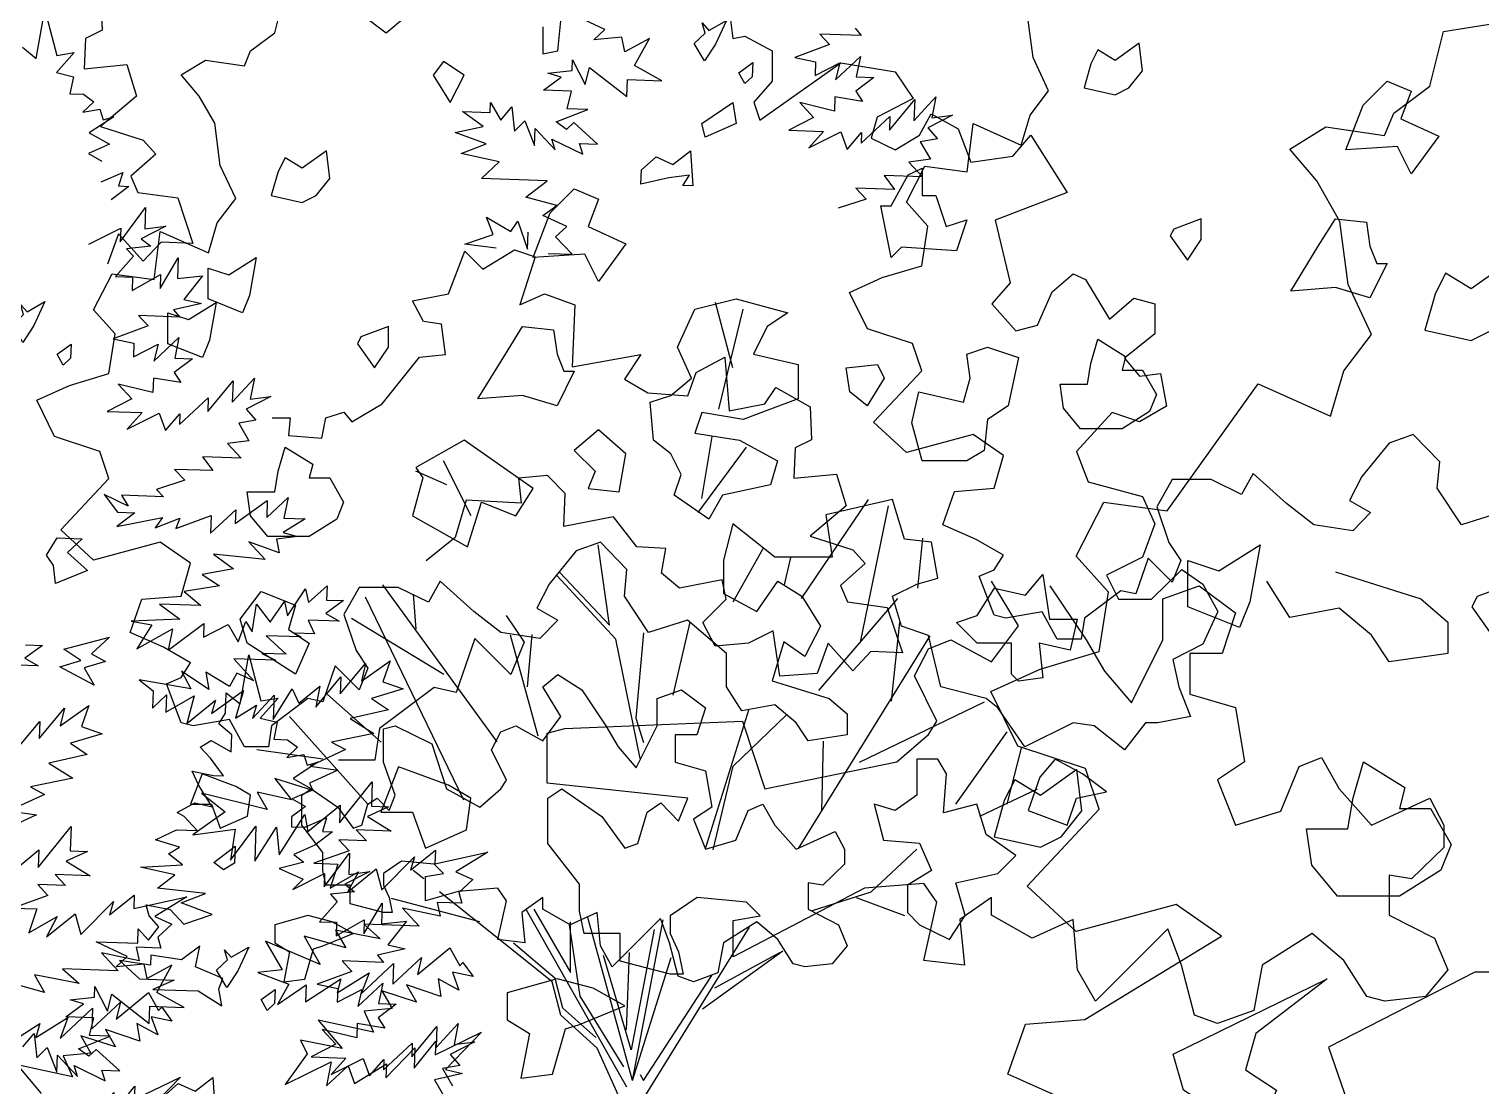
# Model space of a CAD drawing. Header units: inches. Extents: x -11 to 128, y 7 to 56.
# Drawn here: x 26.5165 to 27.0161, y 22.8423 to 23.2061 of the extents above; entities that cross this region are included whole.
import ezdxf

# ---------------------------------------------------------------- set-up
doc = ezdxf.new("R2010")
doc.units = ezdxf.units.IN
doc.header["$MEASUREMENT"] = 0
doc.layers.add('CAY', color=94, linetype='Continuous')
doc.layers.add('CAY-3', color=61, linetype='Continuous')
picture_1 = doc.add_image_def('image1.jpg', size_in_pixel=(1680, 1093))

# ---------------------------------------------------------------- blocks, each defined once
blk = doc.blocks.new('A$C76451831')
at = {"layer": 'CAY'}
for p, q in [((2471.8, 2031.9), (2478.5, 2069.3)), ((2478.5, 2069.3), (2487.7, 2034.1)), ((2460.6, 2024.6), (2461.2, 2040.4)), ((2461.2, 2040.4), (2471.8, 2031.9)), ((2500.9, 2036.3), (2487.3, 2020.9)), ((2487.7, 2034.1), (2500.9, 2036.3)), ((2455.4, 2016.6), (2460.6, 2024.6)), ((2465.5, 2008.1), (2455.4, 2016.6)), ((2487.3, 2020.9), (2500.3, 2017.8)), ((2500.3, 2017.8), (2497.6, 2004.7)), ((2441.2, 1998.5), (2449.5, 2003.7)), ((2449.5, 2003.7), (2465, 1995)), ((2465, 1995), (2465.5, 2008.1)), ((2497.6, 2004.7), (2508, 2004.3)), ((2508, 2004.3), (2515.9, 1998.6)), ((2449, 1990.1), (2441.2, 1998.5)), ((2515.9, 1998.6), (2507.5, 1990.8)), ((2507.5, 1990.8), (2520.7, 1993)), ((2520.7, 1993), (2523.1, 1984.8)), ((2459, 1976.6), (2449, 1990.1)), ((2531.4, 1987.2), (2512.4, 1974.7)), ((2523.1, 1984.8), (2531.4, 1987.2)), ((2435.1, 1980.1), (2451.3, 1976.8)), ((2440.1, 1969.1), (2435.1, 1980.1)), ((2451.3, 1976.8), (2459, 1976.6)), ((2512.4, 1974.7), (2527.9, 1966)), ((2450.4, 1952.9), (2440.1, 1969.1)), ((2527.9, 1966), (2511.8, 1958.9)), ((2511.8, 1958.9), (2522, 1953.1)), ((2423.5, 1948.4), (2437, 1956)), ((2428.9, 1945.4), (2423.5, 1948.4)), ((2437, 1956), (2450.4, 1952.9)), ((2522, 1953.1), (2511.3, 1945.3)), ((2438.9, 1934.7), (2428.9, 1945.4)), ((2511.3, 1945.3), (2511.1, 1937.6)), ((2511.1, 1937.6), (2521.5, 1937.2)), ((2521.5, 1937.2), (2538.1, 1944.4)), ((2538.1, 1944.4), (2535, 1934)), ((2407, 1927.6), (2423.1, 1935.2)), ((2425.3, 1922), (2407, 1927.6)), ((2423.1, 1935.2), (2438.9, 1934.7)), ((2542.7, 1933.8), (2529.2, 1923.4)), ((2535, 1934), (2542.7, 1933.8)), ((2417, 1916.8), (2425.3, 1922)), ((2427.6, 1908.3), (2417, 1916.8)), ((2529.2, 1923.4), (2513.1, 1916.2)), ((2513.1, 1916.2), (2520.6, 1910.5)), ((2536.2, 1891.4), (2555.7, 1917.4)), ((2555.7, 1917.4), (2555.1, 1901.1)), ((2395.4, 1906.7), (2427.6, 1908.3)), ((2421.9, 1900.8), (2395.4, 1906.7)), ((2520.6, 1910.5), (2501.8, 1905.7)), ((2501.8, 1905.7), (2520.1, 1897.4)), ((2571.1, 1903.3), (2552.1, 1893.5)), ((2555.1, 1901.1), (2571.1, 1903.3)), ((2408.4, 1890.4), (2421.9, 1900.8)), ((2512.1, 1889.5), (2536.6, 1901.8)), ((2520.1, 1897.4), (2512.1, 1889.5)), ((2536.6, 1901.8), (2536.2, 1891.4)), ((2552.1, 1893.5), (2559.6, 1887.8)), ((2445.4, 1886.4), (2408.4, 1890.4)), ((2426.6, 1879.3), (2445.4, 1886.4)), ((2559.6, 1887.8), (2541, 1885.8)), ((2541, 1885.8), (2546.2, 1880.1)), ((2402.2, 1869.3), (2399.8, 1877.6)), ((2399.8, 1877.6), (2418.2, 1874.2)), ((2418.2, 1874.2), (2428.7, 1862.9)), ((2450.3, 1870.4), (2426.6, 1879.3)), ((2428.7, 1862.9), (2450.3, 1870.4)), ((2546.2, 1880.1), (2532.6, 1864.8)), ((2566.7, 1855.4), (2580.6, 1878.9)), ((2580.6, 1878.9), (2580.1, 1863.1)), ((2393.3, 1848.3), (2393.7, 1859.2)), ((2393.7, 1859.2), (2401.6, 1850.7)), ((2401.6, 1850.7), (2409.6, 1860.9)), ((2409.6, 1860.9), (2402.2, 1869.3)), ((2532.6, 1864.8), (2545.7, 1864.3)), ((2545.3, 1853.9), (2567, 1866.3)), ((2545.7, 1864.3), (2545.3, 1853.9)), ((2567, 1866.3), (2566.7, 1855.4)), ((2580.1, 1863.1), (2599.2, 1865.2)), ((2599.2, 1865.2), (2585, 1847.1)), ((2361.6, 1849.4), (2393.3, 1848.3)), ((2385.3, 1838.2), (2361.6, 1849.4)), ((2376.8, 1830.3), (2385.3, 1838.2)), ((2598.4, 1843.9), (2577, 1839.2)), ((2577, 1839.2), (2581.8, 1833.6)), ((2585, 1847.1), (2598.4, 1843.9)), ((2398.2, 1832.3), (2376.8, 1830.3)), ((2400.5, 1821.3), (2398.2, 1832.3)), ((2419.5, 1831.5), (2400.5, 1821.3)), ((2407.9, 1810.6), (2419.5, 1831.5)), ((2557.5, 1826.7), (2530.9, 1816.8)), ((2581.8, 1833.6), (2550.1, 1834.7)), ((2550.1, 1834.7), (2557.5, 1826.7)), ((2360.1, 1806.9), (2360.4, 1815)), ((2360.4, 1815), (2370.2, 1796.1)), ((2530.9, 1816.8), (2546.6, 1813.5)), ((2562, 1799.8), (2581.2, 1817.7)), ((2581.2, 1817.7), (2577.9, 1802)), ((2341.5, 1804.8), (2360.1, 1806.9)), ((2351.8, 1801.7), (2341.5, 1804.8)), ((2370.2, 1796.1), (2373.4, 1809.1)), ((2373.4, 1809.1), (2402, 1786.8)), ((2428.8, 1799), (2407.9, 1810.6)), ((2546.6, 1813.5), (2546.3, 1803.1)), ((2546.3, 1803.1), (2565.2, 1812.8)), ((2565.2, 1812.8), (2562, 1799.8)), ((2338.3, 1791.8), (2351.8, 1801.7)), ((2359.6, 1791), (2338.3, 1791.8)), ((2402, 1786.8), (2402.5, 1799.9)), ((2402.5, 1799.9), (2428.8, 1799)), ((2591.5, 1801.5), (2577.6, 1791.1)), ((2577.9, 1802), (2591.5, 1801.5)), ((2356.4, 1777.5), (2359.6, 1791)), ((2561.2, 1775.8), (2534.7, 1782.2)), ((2534.7, 1782.2), (2545.1, 1770.9)), ((2561.5, 1786.7), (2561.2, 1775.8)), ((2582.7, 1783.2), (2561.5, 1786.7)), ((2577.6, 1791.1), (2582.7, 1783.2)), ((2603.3, 1761.2), (2622.6, 1784.5)), ((2622.1, 1768.2), (2639, 1786.7)), ((2622.6, 1784.5), (2622.1, 1768.2)), ((2639, 1786.7), (2635.8, 1770.5)), ((2305.3, 1768.9), (2313.9, 1779)), ((2313.9, 1779), (2315.9, 1760.3)), ((2347.9, 1767.4), (2372.2, 1777)), ((2372.2, 1777), (2356.4, 1777.5)), ((2545.1, 1770.9), (2526.2, 1761.2)), ((2581.6, 1751.1), (2603.6, 1771.6)), ((2603.6, 1771.6), (2603.3, 1761.2)), ((2651.7, 1772.6), (2632.8, 1762.9)), ((2635.8, 1770.5), (2651.7, 1772.6)), ((2315.9, 1760.3), (2323.9, 1768.2)), ((2323.9, 1768.2), (2331.4, 1749.4)), ((2331.4, 1749.4), (2331.9, 1762.5)), ((2331.9, 1762.5), (2347.1, 1746.1)), ((2355.9, 1761.7), (2347.9, 1767.4)), ((2361.5, 1766.9), (2355.9, 1761.7)), ((2379.5, 1750.4), (2361.5, 1766.9)), ((2526.2, 1761.2), (2552.9, 1760.2)), ((2552.9, 1760.2), (2541.6, 1747.5)), ((2541.6, 1747.5), (2566, 1759.8)), ((2566, 1759.8), (2571, 1746.5)), ((2571, 1746.5), (2581.9, 1759.2)), ((2581.9, 1759.2), (2581.6, 1751.1)), ((2632.8, 1762.9), (2640.2, 1754.5)), ((2347.1, 1746.1), (2344.7, 1754.4)), ((2344.7, 1754.4), (2368.3, 1742.7)), ((2365.9, 1750.9), (2379.5, 1750.4)), ((2368.3, 1742.7), (2365.9, 1750.9)), ((2640.2, 1754.5), (2627, 1752.2)), ((2627, 1752.2), (2634.6, 1738.8)), ((5420.6, 1053.6), (5427.3, 1091)), ((5427.3, 1091), (5436.5, 1055.8)), ((5470, 1100.6), (5471.1, 1075.2)), ((5856.5, 1075.7), (5832.8, 1086.9)), ((5458.4, 1068.9), (5457.3, 1045.7)), ((5471.1, 1075.2), (5458.4, 1068.9)), ((5848, 1067.8), (5856.5, 1075.7)), ((5869.4, 1069.8), (5848, 1067.8)), ((5871.7, 1058.8), (5869.4, 1069.8)), ((5890.7, 1069), (5871.7, 1058.8)), ((5879.1, 1048.1), (5890.7, 1069)), ((6053, 1071.1), (6021.3, 1072.2)), ((6021.3, 1072.2), (6028.7, 1064.2)), ((6048.2, 1076.7), (6053, 1071.1)), ((5410, 1062.2), (5420.6, 1053.6)), ((5449.8, 1058.1), (5436.1, 1042.7)), ((5436.5, 1055.8), (5449.8, 1058.1)), ((6028.7, 1064.2), (6002.1, 1054.3)), ((5457.3, 1045.7), (5490, 1048.9)), ((5490, 1048.9), (5497.4, 1024.6)), ((5831.4, 1044.3), (5831.6, 1052.5)), ((5831.6, 1052.5), (5841.4, 1033.6)), ((5841.4, 1033.6), (5844.6, 1046.6)), ((5844.6, 1046.6), (5873.3, 1024.3)), ((5900, 1036.5), (5879.1, 1048.1)), ((6002.1, 1054.3), (6017.8, 1051)), ((6017.8, 1051), (6017.5, 1040.6)), ((6017.5, 1040.6), (6036.4, 1050.3)), ((6033.2, 1037.3), (6052.4, 1055.2)), ((6036.4, 1050.3), (6033.2, 1037.3)), ((6052.4, 1055.2), (6049.1, 1039.5)), ((5436.1, 1042.7), (5449.1, 1039.5)), ((5449.1, 1039.5), (5446.4, 1026.4)), ((5809.5, 1029.2), (5823, 1039.2)), ((5812.7, 1042.3), (5831.4, 1044.3)), ((5823, 1039.2), (5812.7, 1042.3)), ((5873.3, 1024.3), (5873.7, 1037.4)), ((5873.7, 1037.4), (5900, 1036.5)), ((6062.7, 1039), (6048.8, 1028.6)), ((6049.1, 1039.5), (6062.7, 1039)), ((5446.4, 1026.4), (5456.8, 1026.1)), ((5456.8, 1026.1), (5464.8, 1020.4)), ((5497.4, 1024.6), (5470, 1001.4)), ((5830.8, 1028.5), (5809.5, 1029.2)), ((5827.6, 1015), (5830.8, 1028.5)), ((6032.8, 1024.2), (6032.4, 1013.3)), ((6053.9, 1020.7), (6032.8, 1024.2)), ((6048.8, 1028.6), (6053.9, 1020.7)), ((6093.3, 1005.7), (6110.2, 1024.2)), ((6110.2, 1024.2), (6107, 1008)), ((2228.3, 971.5), (2215.1, 1021.6)), ((2217.8, 939.8), (2236.3, 1016.3)), ((5464.8, 1020.4), (5456.3, 1012.5)), ((5456.3, 1012.5), (5469.5, 1014.7)), ((5469.5, 1014.7), (5472, 1006.5)), ((5747.3, 1012.8), (5768.6, 1012.1)), ((5763.2, 1001.4), (5747.3, 1012.8)), ((5768.6, 1012.1), (5768.9, 1019.8)), ((5768.9, 1019.8), (5776.6, 1006.4)), ((5776.6, 1006.4), (5785.1, 1016.5)), ((5785.1, 1016.5), (5787.1, 997.8)), ((5819.1, 1004.9), (5843.5, 1014.5)), ((5843.5, 1014.5), (5827.6, 1015)), ((6005.9, 1019.7), (6016.3, 1008.4)), ((6032.4, 1013.3), (6005.9, 1019.7)), ((6074.5, 998.7), (6093.9, 1022)), ((6093.9, 1022), (6093.3, 1005.7)), ((5480.2, 1008.9), (5461.2, 996.5)), ((5472, 1006.5), (5480.2, 1008.9)), ((5787.1, 997.8), (5795.1, 1005.7)), ((5795.1, 1005.7), (5802.6, 986.9)), ((5827.1, 999.2), (5819.1, 1004.9)), ((5832.7, 1004.4), (5827.1, 999.2)), ((5850.7, 987.9), (5832.7, 1004.4)), ((6016.3, 1008.4), (5997.4, 998.7)), ((6052.8, 988.6), (6074.8, 1009.1)), ((6074.8, 1009.1), (6074.5, 998.7)), ((6122.9, 1010.1), (6104, 1000.4)), ((6107, 1008), (6122.9, 1010.1)), ((5461.2, 996.5), (5476.8, 987.8)), ((5470, 1001.4), (5502.7, 990.9)), ((5502.7, 990.9), (5512.2, 980.3)), ((5741.8, 996.7), (5763.2, 1001.4)), ((5765.5, 988.2), (5741.8, 996.7)), ((5802.6, 986.9), (5803.1, 1000)), ((5803.1, 1000), (5818.4, 983.6)), ((5818.4, 983.6), (5815.9, 991.8)), ((5815.9, 991.8), (5839.5, 980.1)), ((5997.4, 998.7), (6024.1, 997.7)), ((6024.1, 997.7), (6012.8, 985)), ((6012.8, 985), (6037.3, 997.3)), ((6037.3, 997.3), (6042.2, 983.9)), ((6042.2, 983.9), (6053.1, 996.7)), ((6053.1, 996.7), (6052.8, 988.6)), ((6111.4, 992), (6098.2, 989.7)), ((6104, 1000.4), (6111.4, 992)), ((5476.8, 987.8), (5460.6, 980.6)), ((5460.6, 980.6), (5470.9, 974.8)), ((5512.2, 980.3), (5493.2, 963.4)), ((5746.2, 980.7), (5765.5, 988.2)), ((5775.4, 974.2), (5746.2, 980.7)), ((5839.5, 980.1), (5837.1, 988.4)), ((5837.1, 988.4), (5850.7, 987.9)), ((6098.2, 989.7), (6105.9, 976.3)), ((5761.9, 961.5), (5775.4, 974.2)), ((6105.9, 976.3), (6089.5, 974.1)), ((6089.5, 974.1), (6099.9, 962.9)), ((5470.3, 959), (5486.9, 966.1)), ((5486.9, 966.1), (5483.8, 955.8)), ((5493.2, 963.4), (5498.5, 950.8)), ((5812.1, 959.8), (5761.9, 961.5)), ((5795.8, 947.2), (5812.1, 959.8)), ((6070.5, 963.9), (6078.3, 953.2)), ((6099.9, 962.9), (6070.5, 963.9)), ((5491.5, 955.5), (5478, 945.1)), ((5483.8, 955.8), (5491.5, 955.5)), ((5498.5, 950.8), (5529.1, 946.6)), ((5529.1, 946.6), (5540.7, 911.8)), ((5819.6, 940.9), (5795.8, 947.2)), ((6078.3, 953.2), (6048.9, 954.2)), ((6048.9, 954.2), (6056.8, 945.8)), ((5485, 913.1), (5504.5, 939.2)), ((5504.5, 939.2), (5503.9, 922.9)), ((5808.9, 933.2), (5819.6, 940.9)), ((6056.8, 945.8), (6035.2, 938.9)), ((5519.9, 925), (5501, 915.3)), ((5503.9, 922.9), (5519.9, 925)), ((5770.8, 918.6), (5765.8, 931.9)), ((5765.8, 931.9), (5784.4, 920.9)), ((5784.4, 920.9), (5789.7, 928.8)), ((5789.7, 928.8), (5797.1, 907.3)), ((5827.2, 924.8), (5808.9, 933.2)), ((5818.7, 916.9), (5827.2, 924.8)), ((2204.6, 871.1), (2212.5, 918.7)), ((5460.9, 911.2), (5485.4, 923.5)), ((5483.7, 919.1), (5475.3, 895.9)), ((5502.7, 898.1), (5483.7, 919.1)), ((5485.4, 923.5), (5485, 913.1)), ((5501, 915.3), (5508.5, 909.6)), ((5516.4, 912.8), (5502.7, 898.1)), ((5540.7, 911.8), (5516.4, 912.8)), ((5749.2, 911.2), (5770.8, 918.6)), ((5797.1, 907.3), (5797.6, 920.4)), ((5831.4, 903.4), (5818.7, 916.9)), ((2201.9, 860.6), (2238.9, 910.7)), ((5495.1, 901.9), (5481.4, 886.5)), ((5508.5, 909.6), (5489.8, 907.5)), ((5489.8, 907.5), (5495.1, 901.9)), ((5773.1, 908.1), (5749.2, 911.2)), ((5812.9, 904), (5831.4, 903.4)), ((2009.3, 881.7), (1985.5, 892.2)), ((2027.8, 857.9), (2006.6, 900.2)), ((5515.5, 877.1), (5529.5, 900.7)), ((5529.5, 900.7), (5528.9, 884.8)), ((5481.4, 886.5), (5494.5, 886)), ((5494.1, 875.6), (5515.9, 888)), ((5494.5, 886), (5494.1, 875.6)), ((5515.9, 888), (5515.5, 877.1)), ((5528.9, 884.8), (5548, 886.9)), ((5548, 886.9), (5533.8, 868.8)), ((2281, 794.5), (2332.5, 870.4)), ((2491.6, 827), (2512.8, 868.3)), ((2512.8, 868.3), (2561.2, 861.8)), ((5533.8, 868.8), (5547.3, 865.6)), ((2326.2, 761), (2347.8, 865.6)), ((5547.3, 865.6), (5525.8, 860.9)), ((5525.8, 860.9), (5530.6, 855.3)), ((5506.3, 848.5), (5479.7, 838.5)), ((5498.9, 856.4), (5506.3, 848.5)), ((5530.6, 855.3), (5498.9, 856.4)), ((2134, 774), (2125.3, 835.7)), ((2370.1, 802.5), (2374.1, 840.9)), ((5479.7, 838.5), (5495.4, 835.2)), ((5495.4, 835.2), (5495.1, 824.8)), ((5510.8, 821.5), (5530, 839.5)), ((5530, 839.5), (5526.8, 823.7)), ((2228.6, 791.9), (2251.7, 832.8)), ((2268, 805.1), (2272.9, 825.9)), ((2516.4, 799.3), (2491.6, 827)), ((5495.1, 824.8), (5514, 834.6)), ((5514, 834.6), (5510.8, 821.5)), ((5526.8, 823.7), (5540.3, 823.2)), ((2095.8, 814.5), (2134, 774)), ((5540.3, 823.2), (5526.4, 812.8)), ((5526.4, 812.8), (5531.5, 805)), ((2047.7, 684.5), (1960.2, 805.1)), ((2138.7, 763.4), (2093.5, 812.2)), ((5510, 797.5), (5483.5, 803.9)), ((5483.5, 803.9), (5494, 792.7)), ((5510.4, 808.4), (5510, 797.5)), ((5531.5, 805), (5510.4, 808.4)), ((5552.1, 782.9), (5571.5, 806.3)), ((5570.9, 790), (5587.9, 808.4)), ((5571.5, 806.3), (5570.9, 790)), ((5587.9, 808.4), (5584.6, 792.2)), ((2022.3, 639.8), (1946.8, 795.6)), ((1985.8, 770.9), (1983.8, 797.9)), ((2294.3, 724.1), (2354.9, 794.5)), ((2509.3, 753.8), (2516.4, 799.3)), ((5494, 792.7), (5475, 782.9)), ((5530.4, 772.8), (5552.4, 793.3)), ((5552.4, 793.3), (5552.1, 782.9)), ((5600.5, 794.4), (5581.6, 784.6)), ((5584.6, 792.2), (5600.5, 794.4)), ((2007, 736.3), (1936.2, 779.1)), ((5475, 782.9), (5501.7, 782)), ((5501.7, 782), (5490.4, 769.2)), ((5490.4, 769.2), (5514.9, 781.5)), ((5514.9, 781.5), (5519.8, 768.2)), ((5519.8, 768.2), (5530.7, 781)), ((5530.7, 781), (5530.4, 772.8)), ((5581.6, 784.6), (5589, 776.2)), ((2159.9, 768.1), (2154, 702.8)), ((2182.7, 720.5), (2195.7, 776.4)), ((2350.1, 715.8), (2356.4, 776.4)), ((5589, 776.2), (5575.8, 773.9)), ((5575.8, 773.9), (5583.5, 760.5)), ((2079.1, 689), (2057.9, 766.3)), ((2071.1, 726.8), (2074.5, 766.9)), ((2157.5, 671.8), (2138.7, 763.4)), ((2278.7, 602.9), (2379.6, 765.8)), ((5583.5, 760.5), (5567.1, 758.4)), ((5567.1, 758.4), (5577.6, 747.1)), ((2463.9, 740.3), (2509.3, 753.8)), ((5577.6, 747.1), (5548.1, 748.2)), ((5548.1, 748.2), (5555.9, 737.5)), ((2426.2, 723.2), (2463.9, 740.3)), ((5526.5, 738.5), (5534.4, 730.1)), ((5555.9, 737.5), (5526.5, 738.5)), ((5534.4, 730.1), (5512.8, 723.1)), ((1958.8, 684.4), (1917.8, 720.8)), ((2325.4, 669), (2421.3, 715.4)), ((2446.8, 681.3), (2426.2, 723.2)), ((5472.8, 719.1), (5482.8, 705.6)), ((5491.1, 710.3), (5472.8, 719.1)), ((5518.1, 717.5), (5485.9, 718.6)), ((5485.9, 718.6), (5491.1, 710.3)), ((5512.8, 723.1), (5518.1, 717.5)), ((5573.1, 697), (5597.7, 714.7)), ((5597.3, 701.6), (5613.7, 716.9)), ((5597.7, 714.7), (5597.3, 701.6)), ((5613.7, 716.9), (5610.4, 701.1)), ((1948.8, 636.8), (1888.7, 704)), ((2154, 702.8), (2159.9, 684)), ((2207.6, 603.7), (2240.9, 709.9)), ((2228.7, 665.9), (2269.2, 705.2)), ((5496.3, 705.1), (5482.4, 694.7)), ((5482.4, 694.7), (5517.5, 701.6)), ((5482.8, 705.6), (5496.3, 705.1)), ((5517.5, 701.6), (5511.8, 693.7)), ((5511.8, 693.7), (5530.6, 701.2)), ((5527.6, 693.1), (5554.7, 703.1)), ((5530.6, 701.2), (5527.6, 693.1)), ((5554.2, 689.5), (5573.5, 707.4)), ((5554.7, 703.1), (5554.2, 689.5)), ((5573.5, 707.4), (5573.1, 697)), ((5610.4, 701.1), (5626.7, 700.5)), ((2399.3, 636.8), (2438.6, 692.2)), ((5626.7, 700.5), (5610, 690.2)), ((5610, 690.2), (5620.8, 687.1)), ((2296.7, 631.7), (2297.9, 685.1)), ((2438.6, 636.8), (2450, 680.8)), ((2498.7, 664.2), (2446.8, 681.3)), ((5606.7, 674.5), (5583.5, 683)), ((5583.5, 683), (5596.1, 669.4)), ((5620.8, 687.1), (5604.8, 685)), ((5604.8, 685), (5606.7, 674.5)), ((1914.2, 671.4), (1863.5, 678.5)), ((5596.1, 669.4), (5556.4, 673.5)), ((5556.4, 673.5), (5571.9, 662.1)), ((2213.4, 601.8), (2228.7, 665.9)), ((2509.3, 632.9), (2498.7, 664.2)), ((5571.9, 662.1), (5547.7, 658)), ((5547.7, 658), (5561, 649.3)), ((2417.8, 627.7), (2461.8, 648.6)), ((5561, 649.3), (5534.1, 644.8)), ((5613.2, 626.2), (5627.1, 647)), ((5627.1, 647), (5629.4, 636.5)), ((5629.4, 636.5), (5643.5, 649.2)), ((5643.5, 649.2), (5643.1, 638.3)), ((5515.2, 635.1), (5530.7, 623.7)), ((5546.9, 634), (5515.2, 635.1)), ((5534.1, 644.8), (5546.9, 634)), ((5586.1, 614), (5589.5, 635.2)), ((5589.5, 635.2), (5599.9, 621.2)), ((5599.9, 621.2), (5610.9, 637.2)), ((5610.9, 637.2), (5613.2, 626.2)), ((5656.2, 637.9), (5642.7, 627.9)), ((5643.1, 638.3), (5656.2, 637.9)), ((5530.7, 623.7), (5493.4, 622.2)), ((5642.7, 627.9), (5652.9, 622.1)), ((5493.4, 622.2), (5509.2, 619.4)), ((5509.2, 619.4), (5497.7, 600.8)), ((5497.7, 600.8), (5525, 616.1)), ((5521.7, 599.9), (5549.1, 620.3)), ((5525, 616.1), (5521.7, 599.9)), ((5549.1, 620.3), (5548.8, 609.9)), ((5548.8, 609.9), (5567.7, 619.6)), ((5567.7, 619.6), (5575.4, 606.2)), ((5575.4, 606.2), (5581.3, 621.9)), ((5581.3, 621.9), (5586.1, 614)), ((5618.2, 612.9), (5623.5, 610)), ((5634, 612.3), (5618.2, 612.9)), ((5629, 622.9), (5634, 612.3)), ((5652.9, 622.1), (5629, 622.9)), ((2334.4, 569.5), (2369.4, 602.2)), ((5596.8, 610.9), (5612.2, 596.8)), ((5623.5, 610), (5596.8, 610.9)), ((5603.9, 592.1), (5572.2, 593.2)), ((5572.2, 593.2), (5587.5, 576.3)), ((5612.2, 596.8), (5593.6, 597.4)), ((5593.6, 597.4), (5603.9, 592.1)), ((5669.9, 576.2), (5691.8, 591.7)), ((5691.8, 591.7), (5686.2, 575.6)), ((1991.5, 579.5), (1983.4, 586)), ((5552.8, 569.8), (5532, 583.7)), ((5532, 583.7), (5539.2, 570.3)), ((5568.7, 572), (5550.5, 583.1)), ((5550.5, 583.1), (5552.8, 569.8)), ((5574.5, 582.2), (5568.7, 572)), ((5587.5, 576.3), (5574.5, 582.2)), ((5634.8, 556.1), (5654.2, 579.4)), ((5653.7, 566.3), (5673.1, 589.7)), ((5654.2, 579.4), (5653.7, 566.3)), ((5673.1, 589.7), (5669.9, 576.2)), ((2041.2, 539.6), (2003.7, 569.7)), ((2289.6, 555.4), (2334.4, 569.5)), ((5499.6, 577.1), (5510.2, 568.6)), ((5539.2, 570.3), (5499.6, 577.1)), ((5510.2, 568.6), (5509.7, 555.5)), ((5554.9, 551.2), (5579.5, 568.9)), ((5579.5, 568.9), (5573.3, 547.8)), ((5602.3, 546.8), (5616.7, 570.3)), ((5616.7, 570.3), (5621.8, 559.3)), ((5621.8, 559.3), (5638.1, 572.3)), ((5638.1, 572.3), (5634.8, 556.1)), ((5701.9, 570.1), (5677.6, 562.8)), ((5686.2, 575.6), (5701.9, 570.1)), ((2034.5, 546.7), (1966.9, 564.4)), ((2323, 565.2), (2360, 551.4)), ((5509.7, 555.5), (5520.5, 565.5)), ((5520.5, 565.5), (5520, 552.4)), ((5520, 552.4), (5541.7, 564.8)), ((5541.7, 564.8), (5536, 543.7)), ((5536, 543.7), (5557.9, 561.5)), ((5557.9, 561.5), (5554.9, 551.2)), ((5573.3, 547.8), (5589.5, 557.7)), ((5586.4, 547.4), (5602.9, 565.4)), ((5589.5, 557.7), (5586.4, 547.4)), ((5602.9, 565.4), (5602.3, 546.8)), ((5677.6, 562.8), (5690.5, 554.2)), ((2147.3, 419.7), (2069.9, 556)), ((2075.8, 556.2), (2104.1, 507.8)), ((2104.1, 507.8), (2104.1, 546.7)), ((2151.6, 424.8), (2117.3, 549.9)), ((2151.6, 424.8), (2175, 548.1)), ((5690.5, 554.2), (5661.2, 547.5)), ((5661.2, 547.5), (5679.4, 536)), ((2089.9, 500.7), (2041.2, 539.6)), ((2102.9, 544.4), (2111.2, 489.7)), ((2168.2, 540.8), (2150.5, 448.4)), ((2156.8, 405.9), (2241.3, 542.4)), ((5679.4, 536), (5647, 529.4)), ((5683.6, 539.8), (5680.1, 515.6)), ((2092.3, 503.1), (2060.4, 530.2)), ((2146.9, 463.7), (2149.3, 523.1)), ((2205.1, 479.9), (2266.8, 524.3)), ((2214.5, 496), (2264.5, 523.1)), ((5657.7, 523.6), (5630.5, 510.9)), ((5647, 529.4), (5657.7, 523.6)), ((2150.5, 448.4), (2129.2, 520.8)), ((2151.6, 424.8), (2181.2, 519.2)), ((5680.1, 515.6), (5652.4, 515.6)), ((2098.2, 480.3), (2092.3, 503.1)), ((2159.9, 424.8), (2212.2, 505.4)), ((5632.6, 492.3), (5603.4, 501.4)), ((5603.4, 501.4), (5616.4, 485.1)), ((5651.7, 507.9), (5630, 497.8)), ((5630.5, 510.9), (5651.7, 507.9)), ((2096.6, 475.1), (2089.9, 500.7)), ((2111.2, 489.7), (2144.6, 435.4)), ((5597.6, 477.6), (5547.3, 490.2)), ((5547.3, 490.2), (5565.4, 476)), ((5589.9, 491), (5597.6, 477.6)), ((5616.4, 485.1), (5589.9, 491)), ((5630, 497.8), (5632.6, 492.3)), ((5653, 467.5), (5678.1, 498.8)), ((5678.1, 498.8), (5677.5, 480.3)), ((2123.3, 457.8), (2098.2, 480.3)), ((5628.7, 460.7), (5653.5, 481.1)), ((5653.5, 481.1), (5653, 467.5)), ((5690.6, 479.8), (5674.5, 472.2)), ((5677.5, 480.3), (5690.6, 479.8)), ((2124.5, 449.6), (2096.6, 475.1)), ((5565.4, 476), (5540.7, 458.3)), ((5606.8, 442.8), (5626.5, 473.9)), ((5626.5, 473.9), (5628.7, 460.7)), ((5674.5, 472.2), (5692.6, 461.1)), ((5540.7, 458.3), (5573.1, 462.6)), ((5569.5, 438.7), (5589, 464.8)), ((5573.1, 462.6), (5569.5, 438.7)), ((5589, 464.8), (5588.1, 438)), ((5588.1, 438), (5604.8, 464.2)), ((5604.8, 464.2), (5606.8, 442.8)), ((5665.9, 462.1), (5673.8, 453.6)), ((5692.6, 461.1), (5665.9, 462.1)), ((2143, 408.3), (2124.5, 449.6)), ((5660.4, 445.9), (5633.3, 436.5)), ((5652.5, 454.4), (5660.4, 445.9)), ((5673.8, 453.6), (5652.5, 454.4)), ((5707.5, 431.2), (5726.6, 446.4)), ((5726.6, 446.4), (5726.2, 435.9)), ((5633.3, 436.5), (5651.9, 435.8)), ((5651.9, 435.8), (5645.8, 417.4)), ((5685.6, 416.1), (5710.5, 441.5)), ((5710.5, 441.5), (5707.5, 431.2)), ((5726.2, 435.9), (5766.8, 445)), ((5766.8, 445), (5742.3, 429.9)), ((2157.5, 429.5), (2159.9, 424.8)), ((5645.8, 417.4), (5667.5, 429.8)), ((5659.3, 414.3), (5681.2, 432.1)), ((5667.5, 429.8), (5659.3, 414.3)), ((5681.2, 432.1), (5685.6, 416.1)), ((5742.3, 429.9), (5755.2, 424.1)), ((5755.2, 424.1), (5744.5, 414)), ((5744.5, 414), (5746.9, 405.8)), ((5701.4, 401.9), (5714.1, 388.3)), ((5730.2, 395.9), (5701.4, 401.9)), ((5746.9, 405.8), (5727.9, 406.4)), ((5727.9, 406.4), (5730.2, 395.9)), ((5714.1, 388.3), (5671.6, 389.8)), ((5671.6, 389.8), (5684.3, 378.5)), ((5625.9, 380.5), (5638.3, 358.8)), ((5657.8, 371.7), (5625.9, 380.5)), ((5650.1, 385.1), (5657.8, 371.7)), ((5684.3, 378.5), (5650.1, 385.1)), ((5596.3, 376.6), (5609.2, 354.8)), ((5638.3, 358.8), (5596.3, 376.6)), ((5712.8, 351.2), (5737.6, 371.6)), ((5737.6, 371.6), (5745.2, 357.8)), ((5669.7, 336.4), (5694.5, 359.5)), ((5694, 343.7), (5716, 364.2)), ((5694.5, 359.5), (5694, 343.7)), ((5716, 364.2), (5712.8, 351.2)), ((5745.2, 357.8), (5747.6, 360.4)), ((5747.6, 360.4), (5755.4, 349.7)), ((5609.2, 354.8), (5590.5, 352.7)), ((5590.5, 352.7), (5614.2, 343.7)), ((5626.9, 330.2), (5654.2, 347.8)), ((5651.2, 337), (5675.7, 352.5)), ((5654.2, 347.8), (5651.2, 337)), ((5675.7, 352.5), (5669.7, 336.4)), ((5744.6, 339.2), (5728.6, 347.9)), ((5728.6, 347.9), (5730.8, 334.2)), ((5755.4, 349.7), (5739.6, 353)), ((5739.6, 353), (5744.6, 339.2)), ((5614.2, 343.7), (5605.5, 328.2)), ((5605.5, 328.2), (5627.4, 343.3)), ((5627.4, 343.3), (5626.9, 330.2)), ((5712.1, 329.9), (5685.6, 338.5)), ((5685.6, 338.5), (5693.3, 325.1)), ((5730.8, 334.2), (5704.4, 343.3)), ((5704.4, 343.3), (5712.1, 329.9)), ((5693.3, 325.1), (5672, 323.1)), ((5672, 323.1), (5679.1, 307)), ((5636.8, 316.2), (5655.1, 294.3)), ((5679.1, 307), (5636.8, 316.2)), ((5623.2, 300.8), (5628.2, 290.2)), ((5655.1, 294.3), (5623.2, 300.8)), ((5726.5, 289.5), (5762, 306.9)), ((5762, 306.9), (5734.3, 278.4)), ((5628.2, 290.2), (5611.5, 266.8)), ((5688.7, 271.8), (5710.9, 295)), ((5710.3, 279.2), (5726.9, 299.9)), ((5710.9, 295), (5710.3, 279.2)), ((5726.9, 299.9), (5726.5, 289.5)), ((5611.5, 266.8), (5646.6, 284.1)), ((5646.6, 284.1), (5643.2, 265.7)), ((5643.2, 265.7), (5659.6, 281)), ((5659.6, 281), (5664.6, 267.6)), ((5664.6, 267.6), (5689.1, 282.7)), ((5689.1, 282.7), (5688.7, 271.8)), ((5734.3, 278.4), (5747.3, 275.2)), ((5747.3, 275.2), (5725.9, 270.5)), ((5725.9, 270.5), (5733.6, 257.1))]:
    blk.add_line(p, q, dxfattribs=at)
for points in [[(2451.7, 1910.2), (2468, 1922.8), (2467.5, 1909.6), (2459.2, 1904.5)], [(2453.8, 1827.6), (2462.2, 1835.5), (2459.8, 1843.3), (2465, 1837.6), (2478.4, 1845.3), (2470.1, 1827), (2461.5, 1814.2)], [(2452.7, 1718.4), (2445, 1718.7), (2450.2, 1726.6), (2434.3, 1724.5), (2412.8, 1719.8), (2413.2, 1730.7), (2424.4, 1740.7), (2437.4, 1734.8), (2450.9, 1745.2)], [(2022.5, 1195.9), (2006.6, 1206.4), (1998.7, 1195.9), (2011.9, 1174.8)], [(2220.4, 1169.5), (2228.3, 1174.8), (2231, 1158.9), (2207.2, 1148.4), (2204.6, 1158.9)], [(1919.5, 1116.7), (1916.9, 1137.8), (1898.4, 1124.6), (1885.2, 1132.5), (1880, 1122), (1874.7, 1103.5), (1898.4, 1098.2), (1909, 1103.5)], [(2362.9, 1119.3), (2373.5, 1124.6), (2373.5, 1103.5), (2384.1, 1103.5), (2392, 1079.7), (2407.8, 1085), (2399.9, 1061.2), (2357.7, 1063.9), (2349.7, 1055.9), (2341.8, 1095.6), (2349.7, 1095.6)], [(2088.5, 1090.3), (2106.9, 1108.8), (2125.4, 1100.8), (2117.5, 1079.7), (2146.5, 1066.5), (2125.4, 1037.5), (2114.9, 1058.6), (2075.3, 1055.9)], [(5925, 1065.1), (5933.4, 1073), (5931, 1080.8), (5936.2, 1075.1), (5949.6, 1082.8), (5941.3, 1064.5), (5932.7, 1051.7)], [(2209.9, 855.3), (2183.5, 873.8), (2188.8, 889.6), (2180.8, 905.5), (2167.6, 916), (2165, 945.1), (2180.8, 950.3), (2196.7, 963.5), (2186.1, 987.3), (2199.3, 1016.3), (2231, 1024.3), (2270.6, 1013.7), (2254.7, 1003.1), (2244.2, 982), (2278.5, 974.1), (2278.5, 947.7), (2257.4, 939.8), (2236.3, 931.9), (2204.6, 937.1), (2199.3, 921.3), (2233.6, 916), (2262.7, 900.2), (2257.4, 881.7), (2220.4, 873.8)], [(1795.5, 989.9), (1795.5, 1013.7), (1811.3, 1008.4), (1832.5, 1021.6), (1827.2, 992.6), (1821.9, 979.4)], [(1943.3, 995.2), (1940.7, 989.9), (1953.9, 971.5), (1964.4, 987.3), (1964.4, 1003.1)], [(2054.1, 982), (2067.3, 1003.1), (2091.1, 1000.5), (2093.7, 982), (2099, 968.8), (2106.9, 968.8), (2093.7, 942.4), (2067.3, 950.3), (2033, 947.7)], [(2365.6, 929.2), (2370.9, 953), (2405.2, 945.1), (2410.4, 963.5), (2407.8, 982), (2423.6, 987.3), (2447.4, 979.4), (2439.5, 942.4), (2423.6, 931.9), (2421, 908.1), (2407.8, 900.2), (2373.5, 900.2)], [(5923.9, 955.9), (5916.2, 956.2), (5921.4, 964.1), (5905.5, 962), (5884.1, 957.3), (5884.4, 968.1), (5895.7, 978.2), (5908.6, 972.3), (5922.1, 982.7)], [(2318.1, 953), (2315.4, 971.5), (2339.2, 974.1), (2344.5, 963.5), (2331.3, 942.4)], [(2141.2, 876.4), (2146.5, 905.5), (2125.4, 923.9), (2106.9, 908.1), (2122.8, 892.2), (2117.5, 879)], [(2062.1, 857.9), (2075.3, 879), (2022.5, 916), (1985.5, 894.9), (1990.8, 887), (1982.9, 857.9), (2025.1, 834.2), (2035.7, 868.5)], [(1903.7, 887), (1919.5, 887), (1930.1, 868.5), (1924.8, 855.3), (1903.7, 842.1), (1872, 842.1), (1858.8, 857.9), (1856.2, 876.4), (1877.3, 876.4), (1880, 892.2), (1885.2, 910.7), (1906.4, 897.5)], [(5552.4, 869.2), (5552.4, 892.9), (5568.2, 887.7), (5589.3, 900.9), (5584, 871.8), (5578.8, 858.6)], [(5402.6, 849.4), (5411, 857.2), (5408.6, 865), (5413.8, 859.4), (5427.2, 867.1), (5418.9, 848.8), (5410.3, 835.9)], [(2577.1, 788.1), (2577.1, 823.8), (2600.8, 815.8), (2632.5, 835.6), (2624.6, 792.1), (2616.7, 772.3)], [(2415.7, 781.4), (2428.9, 802.5), (2452.7, 797.2), (2465.9, 813), (2471.2, 778.7), (2492.3, 778.7), (2487, 755), (2463.2, 760.2), (2465.9, 733.8), (2447.4, 731.2), (2442.1, 736.5), (2442.1, 760.2), (2415.7, 760.2), (2399.9, 776.1)], [(1856.2, 760.2), (1850.9, 778.7), (1866.8, 799.8), (1893.2, 789.3), (1887.9, 770.8), (1903.7, 760.2), (1893.2, 736.5)], [(1999.5, 590.8), (1974.4, 593.1), (1960.6, 583.7), (1960.6, 574.6), (1964.9, 565.2), (1967.3, 553.8), (1960.6, 553.8), (1935.1, 560.5), (1935.1, 574.6), (1916.6, 574.6), (1914.2, 586), (1914.2, 599.8), (1898.1, 620.6), (1898.1, 643.8), (1905.2, 648.6), (1925.6, 634.4), (1937.4, 618.3), (1944.1, 620.6), (1948.8, 636.8), (1955.9, 641.5), (1964.9, 632), (1969.6, 643.8), (1960.6, 669), (1960.6, 694.6), (1969.6, 696.9), (1997.6, 683.2), (2009, 648.6), (2034.5, 634.4), (2050.6, 648.6), (2054.9, 655.2), (2043.5, 678.5), (2050.6, 692.2), (2062, 696.9), (2082.9, 685.5), (2096.6, 704), (2082.9, 726.8), (2094.3, 736.3), (2112.7, 724.5), (2131.2, 696.9), (2140.6, 680.8), (2154.4, 664.7), (2170.5, 696.9), (2170.5, 717.8), (2189, 724.5), (2207.5, 710.7), (2200.8, 689.9), (2184.3, 689.9), (2184.3, 669), (2207.5, 662.3), (2212.2, 634.4), (2198.4, 625.4), (2207.5, 602.2), (2230.7, 609.2), (2240.1, 632), (2251.5, 636.8), (2260.5, 620.6), (2277, 602.2), (2306.9, 615.9), (2314, 602.2), (2314, 590.8), (2297.5, 574.6), (2286.1, 576.6), (2286.1, 556.2), (2309.3, 544.4), (2316, 528.2), (2304.6, 514.5), (2283.7, 512.1), (2274.7, 514.5), (2262.9, 533), (2246.8, 546.7), (2221.2, 530.6), (2216.9, 507.4), (2198.4, 500.7), (2186.6, 505), (2179.9, 530.6), (2172.9, 549.1), (2156.8, 533), (2135.9, 512.1), (2126.9, 528.2), (2124.5, 553.8), (2103.7, 544.4), (2082.9, 556.2), (2082.9, 565.2), (2066.7, 553.8), (2069.1, 530.6), (2048.3, 533), (2054.9, 562.8), (2048.3, 572.3), (2018, 569.9), (1992.8, 562.8), (1992.8, 581.3), (2006.6, 583.7)], [(5433.8, 664.7), (5428.6, 672.6), (5436.8, 685.9), (5455.8, 685.2), (5444.5, 674.7), (5459.9, 661), (5435.5, 651)], [(2392.2, 660), (2385.5, 671.4), (2369.4, 671.4), (2369.4, 643.8), (2352.9, 632), (2336.8, 636.8), (2343.9, 609.2), (2371.4, 606.9), (2380.8, 586), (2362.3, 574.6), (2362.3, 553.8), (2371.4, 544.4), (2394.6, 533), (2406.4, 551.4), (2399.3, 576.6), (2431.5, 583.7), (2445.3, 597.4), (2422.5, 613.6), (2415.4, 636.8), (2389.8, 630.1)], [(2475.5, 671.4), (2463.7, 657.6), (2454.7, 632), (2484.6, 620.6), (2491.7, 641.5), (2514.8, 646.2), (2496.4, 660)], [(5441.9, 600.5), (5476.7, 609.7), (5463.1, 597), (5473.8, 591.2), (5457.3, 586.3), (5465, 572.9), (5438.7, 587), (5454.8, 591.9)], [(5560.6, 340.2), (5563.6, 348.2), (5542.6, 357.1), (5545.9, 372.9), (5532, 362.5), (5508.5, 366), (5508.2, 358.3), (5484.4, 361.9), (5499.7, 347.7), (5526.4, 346.8), (5509.9, 339.7), (5544.7, 338.5), (5562.9, 327)]]:
    blk.add_lwpolyline(points, close=True, dxfattribs=at)
for points in [[(2492.6, 1796.8), (2487.9, 1805.1), (2498.6, 1812.9), (2498.2, 1802), (2492.6, 1796.8)], [(1944.1, 1242.4), (1962.6, 1228.2), (1976.7, 1240)], [(2082.9, 1232.9), (2082.9, 1212.1), (2094.3, 1214.4), (2096.6, 1237.6)], [(2225.9, 1244.3), (2228.3, 1223.9), (2237.7, 1225.8), (2258.6, 1214.4), (2258.6, 1191.2), (2244.4, 1175.1), (2249.1, 1161.4), (2311.2, 1205.4), (2352.9, 1198.3), (2366.7, 1177.9), (2339.1, 1163.7), (2334.4, 1147.6), (2352.9, 1138.5), (2371.4, 1149.9), (2380.4, 1166.1), (2401.2, 1154.7), (2410.7, 1129.1), (2442.9, 1133.8), (2456.7, 1149.9), (2484.6, 1105.9), (2429.6, 1084.7), (2441, 1036.7), (2426.8, 1020.6), (2445.3, 999.7), (2461.8, 1004.1), (2473.2, 1029.6), (2489.3, 1043.4), (2498.7, 1039.1), (2517.2, 1008.8), (2535.7, 1024.9), (2551.8, 1020.6), (2551.8, 997.4), (2528.6, 978.9), (2540, 965.1), (2556.1, 967.1), (2560.8, 941.9), (2540, 930.1), (2519.2, 937.2), (2491.7, 907.3), (2500.7, 884.1), (2542.4, 872.7), (2551.8, 851.9), (2542.4, 826.3), (2533.3, 821.6), (2514.8, 812.5), (2523.9, 794.1), (2549.4, 794.1), (2572.6, 816.9), (2588.7, 805.5), (2600.1, 784.6), (2588.7, 759.5), (2565.6, 747.7), (2570.3, 726.8), (2579.3, 704), (2554.2, 699.3), (2544.7, 699.3), (2528.6, 678.5), (2505.4, 696.9), (2489.3, 699.3), (2452.3, 680.8), (2431.5, 710.7), (2422.5, 717.8), (2387.9, 726.8), (2378.5, 766.1), (2357.6, 773.2), (2350.9, 796.4), (2369.4, 805.5), (2385.5, 810.2), (2380.8, 837.7), (2360, 840.1), (2350.9, 870.4), (2299.8, 858.6), (2304.6, 826.3), (2260.5, 826.3), (2228.3, 851.9), (2221.2, 824), (2221.2, 798.4), (2246.8, 784.6), (2262.9, 807.8), (2281.4, 796.4), (2295.5, 773.2), (2283.7, 750), (2267.6, 761.4), (2258.6, 731.5), (2302.2, 717.8), (2316, 706), (2316, 689.9), (2286.1, 685.5), (2277, 699.3), (2260.5, 713.1), (2235.4, 708.3), (2223.6, 726.8), (2223.6, 752.4), (2193.7, 777.9), (2163.8, 768.5), (2145.4, 796.4), (2147.3, 816.9), (2126.9, 837.7), (2108.4, 831), (2087.6, 805.5), (2078.1, 787), (2094.3, 777.9), (2080.5, 763.8), (2050.6, 768.5), (2029.8, 784.6), (2004.2, 807.8), (1995.2, 791.7), (1972, 803.1), (1942.1, 803.1), (1930.3, 782.3), (1939.8, 754.7), (1948.8, 741), (1942.1, 724.5), (1930.3, 736.3), (1923.7, 742.9), (1914.2, 715.4), (1902.8, 717.8), (1874.9, 696.9), (1872.6, 680.8), (1854.1, 680.8), (1842.7, 701.7), (1814.8, 696.9), (1805.7, 699.3), (1794.3, 729.2), (1805.7, 733.9), (1812.8, 745.3), (1792, 757.1), (1766.4, 768.5), (1775.5, 794.1), (1805.7, 796.4), (1812.8, 821.6), (1789.6, 837.7), (1738.5, 824), (1713.4, 847.2), (1750.3, 886.5), (1743.2, 907.3), (1708.6, 918.7), (1694.9, 946.6), (1720, 958), (1750.3, 967.1), (1755, 997.4), (1738.5, 1015.9), (1752.7, 1043.4), (1784.9, 1039.1), (1789.6, 1076), (1826.6, 1059.5), (1833.2, 1082.7), (1847.4, 1101.2), (1835.6, 1126.7), (1831.3, 1159), (1819.5, 1179.8), (1805.7, 1196), (1824.2, 1207.4), (1854.1, 1203), (1858.8, 1214.4), (1877.3, 1228.2), (1884.3, 1256.1)], [(1686.2, 759.1), (1699.3, 758.6), (1685.9, 748.7), (1696.1, 742.9), (1672.1, 743.7)], [(1677.9, 676.9), (1697.3, 700.2), (1696.8, 687.1), (1716.2, 710.4), (1713, 696.9), (1734.9, 712.5), (1729.3, 696.4), (1745, 690.8), (1720.7, 683.5), (1733.6, 674.9), (1704.3, 668.2), (1722.5, 656.7), (1690.1, 650.1), (1700.8, 644.3), (1673.6, 631.7), (1694.8, 628.7), (1673.2, 618.6)], [(1671.9, 581.4), (1696.6, 601.9), (1696.1, 588.3), (1721.2, 619.6), (1720.6, 601), (1733.7, 600.6), (1717.6, 593), (1735.8, 581.9), (1709.1, 582.8), (1716.9, 574.4), (1695.7, 575.2), (1703.5, 566.7), (1676.5, 557.2), (1695, 556.6), (1688.9, 538.2), (1710.7, 550.6), (1702.4, 535), (1724.3, 552.8), (1728.8, 536.8), (1753.7, 562.3), (1750.6, 551.9), (1769.7, 567.1), (1769.3, 556.7), (1810, 565.7), (1785.4, 550.7), (1798.4, 544.8), (1787.6, 534.8), (1790, 526.5), (1771, 527.2), (1773.4, 516.7), (1744.6, 522.7), (1757.2, 509.1), (1714.7, 510.6), (1727.4, 499.2), (1693.2, 505.9), (1700.9, 492.5), (1669.1, 501.3)], [(1670, 450.9), (1697.4, 468.6), (1694.3, 457.8), (1718.8, 473.3), (1712.8, 457.1), (1737.7, 480.3), (1737.1, 464.5), (1759.1, 485), (1755.9, 472), (1780.7, 492.4), (1788.3, 478.5), (1790.7, 481.2), (1798.5, 470.5), (1782.7, 473.7), (1787.7, 460), (1771.7, 468.7), (1773.9, 455), (1747.5, 464.1), (1755.2, 450.7), (1728.8, 459.3), (1736.5, 445.9), (1715.1, 443.9), (1722.2, 427.8), (1680, 437), (1698.2, 415)], [(1654.7, 387.5), (1689.7, 404.9), (1686.3, 386.4), (1702.7, 401.7), (1707.7, 388.4), (1732.3, 403.4), (1731.9, 392.6), (1754, 415.8), (1753.4, 400), (1770, 420.7), (1769.7, 410.3), (1805.2, 427.6), (1777.4, 399.1), (1790.4, 396), (1769, 391.3), (1776.7, 377.8), (1750.1, 381.5), (1760.6, 370.2), (1733.8, 371.2), (1743.9, 360.4), (1709.5, 361.6), (1719.6, 353.1), (1691, 365), (1685, 349.3)], [(5963.8, 1034.3), (5959.1, 1042.6), (5969.8, 1050.4), (5969.4, 1039.5), (5963.8, 1034.3)], [(5441.4, 818.5), (5436.7, 826.9), (5447.4, 834.6), (5447, 823.8), (5441.4, 818.5)]]:
    blk.add_lwpolyline(points, dxfattribs=at)
at = {"layer": 'CAY-3'}
for p, q in [((2773.2, 1229.3), (2818.1, 1236.4)), ((2762.6, 1187.4), (2773.2, 1229.3)), ((2734.9, 1166.8), (2762.6, 1187.4)), ((2727.8, 1149.6), (2734.9, 1166.8)), ((2655.3, 1139), (2683, 1156.1)), ((2683, 1156.1), (2727.8, 1149.6)), ((2676, 1114.8), (2655.3, 1139)), ((2693.6, 1083.6), (2676, 1114.8)), ((2700.1, 1035.2), (2693.6, 1083.6)), ((2717.8, 996.9), (2700.1, 1035.2)), ((2696.6, 969.1), (2717.8, 996.9)), ((2686.6, 934.3), (2696.6, 969.1)), ((2561.2, 861.8), (2631.1, 959.1)), ((2631.1, 959.1), (2686.6, 934.3)), ((6416.3, 659.8), (6481.8, 639.1)), ((6173.4, 618.5), (6152.8, 652.7)), ((6197.6, 649.2), (6225.3, 607.9)), ((6284.2, 639.1), (6312, 649.2)), ((6312, 649.2), (6339.7, 628.5)), ((6381.5, 625), (6363.8, 652.7)), ((6284.2, 607.9), (6284.2, 639.1)), ((6481.8, 639.1), (6502.4, 621.4)), ((2453.9, 573.9), (2509.3, 632.9)), ((5780.9, 626.5), (5794.5, 605.9)), ((6339.7, 628.5), (6329.6, 597.3)), ((6419.3, 632.1), (6381.5, 625)), ((6444, 611.4), (6419.3, 632.1)), ((6152.8, 590.8), (6173.4, 618.5)), ((6502.4, 621.4), (6502.4, 597.3)), ((5756.9, 608.7), (5742.6, 567.5)), ((5766.8, 598.8), (5756.9, 608.7)), ((5794.5, 605.9), (5784.5, 581.1)), ((6104.4, 600.8), (6121.5, 607.9)), ((6121.5, 607.9), (6152.8, 590.8)), ((6225.3, 607.9), (6239.4, 583.7)), ((6260.1, 559.5), (6284.2, 607.9)), ((6457.6, 590.8), (6444, 611.4)), ((5784.5, 581.1), (5766.8, 598.8)), ((6093.8, 580.2), (6104.4, 600.8)), ((6304.9, 597.3), (6304.9, 566)), ((6329.6, 597.3), (6304.9, 597.3)), ((6502.4, 597.3), (6457.6, 590.8)), ((6110.9, 545.4), (6093.8, 580.2)), ((6239.4, 583.7), (6260.1, 559.5)), ((2491.6, 539.1), (2453.9, 573.9)), ((5725.5, 571.1), (5683.6, 539.8)), ((5742.6, 567.5), (5725.5, 571.1)), ((2568.3, 559.8), (2491.6, 539.1)), ((2603, 535.6), (2568.3, 559.8)), ((6304.9, 566), (6339.7, 556)), ((5825.7, 539.8), (5961.9, 545.3)), ((5961.9, 545.3), (5979, 493.4)), ((6104.4, 535.3), (6110.9, 545.4)), ((6339.7, 556), (6346.7, 514.1)), ((2498.1, 471.6), (2603, 535.6)), ((5812.2, 536.3), (5825.7, 539.8)), ((5812.2, 497.9), (5812.2, 536.3)), ((6080.2, 514.1), (6104.4, 535.3)), ((5979, 493.4), (6080.2, 514.1)), ((6346.7, 514.1), (6326.1, 500.5)), ((6388.6, 510.6), (6405.7, 517.6)), ((6405.7, 517.6), (6419.3, 493.4)), ((2797, 507.9), (2685, 450.4)), ((2841.8, 507.9), (2797, 507.9)), ((6374.5, 476.3), (6388.6, 510.6)), ((5920.1, 486.4), (5812.2, 497.9)), ((5812.8, 486.4), (5823.4, 493.4)), ((5823.4, 493.4), (5854, 472.2)), ((6326.1, 500.5), (6339.7, 465.7)), ((6419.3, 493.4), (6444, 465.7)), ((5812.8, 451.6), (5812.8, 486.4)), ((5888.8, 475.7), (5899.4, 482.8)), ((5899.4, 482.8), (5913, 468.7)), ((5913, 468.7), (5920.1, 486.4)), ((6444, 465.7), (6488.8, 486.4)), ((6488.8, 486.4), (6499.5, 465.7)), ((2439.1, 429.8), (2452.7, 468.1)), ((2452.7, 468.1), (2498.1, 471.6)), ((5854, 472.2), (5871.7, 448)), ((5881.7, 451.6), (5888.8, 475.7)), ((6339.7, 465.7), (6374.5, 476.3)), ((6499.5, 465.7), (6499.5, 448.6)), ((2685, 450.4), (2699.2, 409.1)), ((5836.9, 420.3), (5812.8, 451.6)), ((5871.7, 448), (5881.7, 451.6)), ((6499.5, 448.6), (6474.7, 424.4)), ((2477.5, 412.7), (2439.1, 429.8)), ((6457.6, 427.4), (6457.6, 396.7)), ((6474.7, 424.4), (6457.6, 427.4)), ((5836.9, 399.6), (5836.9, 420.3)), ((6055.5, 417.4), (5954.9, 364.8)), ((6100.9, 420.9), (6055.5, 417.4)), ((6110.9, 406.7), (6100.9, 420.9)), ((5927.1, 410.3), (5906.5, 396.1)), ((5964.9, 406.7), (5927.1, 410.3)), ((5975.5, 396.1), (5964.9, 406.7)), ((6100.9, 361.9), (6110.9, 406.7)), ((6152.8, 410.3), (6128.6, 393.2)), ((6152.8, 396.7), (6152.8, 410.3)), ((5840.5, 382.5), (5836.9, 399.6)), ((5906.5, 396.1), (5906.5, 382.5)), ((5954.9, 392.6), (5975.5, 396.1)), ((5954.9, 364.8), (5954.9, 392.6)), ((6128.6, 393.2), (6132.1, 358.4)), ((6184, 379), (6152.8, 396.7)), ((6215.3, 393.2), (6184, 379)), ((6218.8, 354.8), (6215.3, 393.2)), ((6457.6, 396.7), (6492.4, 379)), ((5868.2, 382.5), (5840.5, 382.5)), ((5868.2, 361.3), (5868.2, 382.5)), ((5906.5, 382.5), (5913, 368.4)), ((6287.8, 386.1), (6263.6, 361.9)), ((6298.4, 358.4), (6287.8, 386.1)), ((6398.6, 382.6), (6360.3, 358.4)), ((6422.8, 361.9), (6398.6, 382.6)), ((6492.4, 379), (6502.4, 354.8)), ((5913, 368.4), (5916.5, 351.3)), ((5906.5, 351.3), (5868.2, 361.3)), ((6132.1, 358.4), (6100.9, 361.9)), ((6263.6, 361.9), (6232.4, 330.6)), ((6308.4, 320), (6298.4, 358.4)), ((6360.3, 358.4), (6353.8, 323.6)), ((6440.5, 334.2), (6422.8, 361.9)), ((5916.5, 351.3), (5906.5, 351.3)), ((6232.4, 330.6), (6218.8, 354.8)), ((6502.4, 354.8), (6485.3, 334.2)), ((6454.1, 330.6), (6440.5, 334.2)), ((6485.3, 334.2), (6454.1, 330.6)), ((6353.8, 323.6), (6326.1, 313.5)), ((6326.1, 313.5), (6308.4, 320))]:
    blk.add_line(p, q, dxfattribs=at)
for points in [[(6542.8, 705.5), (6512.9, 696), (6494.4, 724), (6496.4, 744.4), (6475.9, 765.3), (6457.5, 758.6), (6436.6, 733), (6427.2, 714.5), (6443.3, 705.5), (6429.6, 691.3), (6399.7, 696), (6378.8, 712.2), (6353.3, 735.4), (6344.3, 719.2), (6321.1, 730.6), (6291.2, 730.6), (6279.4, 709.8), (6288.8, 682.3), (6297.9, 668.5), (6291.2, 652), (6279.4, 663.8), (6272.8, 670.4), (6263.3, 643), (6251.9, 645.3), (6224, 624.5), (6221.6, 608.3), (6203.1, 608.3), (6191.7, 629.2), (6163.8, 624.5), (6154.8, 626.8), (6143.4, 656.7), (6154.8, 661.4), (6161.9, 672.8), (6141, 684.6), (6115.5, 696), (6124.5, 721.6), (6154.8, 724), (6161.9, 749.1), (6138.7, 765.3), (6087.6, 751.5), (6062.4, 774.7), (6099.4, 814), (6092.3, 834.9), (6057.7, 846.3), (6043.9, 874.2), (6069.1, 885.6), (6099.4, 894.6), (6104.1, 924.9), (6087.6, 943.4), (6101.7, 970.9), (6134, 966.6), (6138.7, 1003.6), (6175.6, 987), (6182.3, 1010.2), (6196.5, 1028.7), (6184.7, 1054.3), (6180.3, 1086.5)], [(5601.5, 778.1), (5615.2, 778.1), (5614.1, 764.4), (5639.4, 762.3), (5642.6, 778.1), (5656.3, 782.3), (5662.6, 774.9), (5685.8, 788.7), (5714.3, 824.5), (5734.4, 826.6), (5731.2, 849.8), (5717.5, 851.9), (5709, 867.8), (5736.5, 873), (5749.1, 905.7), (5762.8, 892), (5787.1, 906.8), (5802.9, 901.5), (5791.3, 864.6), (5810.3, 873), (5833.5, 864.6), (5831.4, 817.1), (5884.1, 826.6), (5871.5, 807.6), (5889.4, 797.1), (5920, 795), (5926.3, 812.9), (5948.5, 824.5), (5951.6, 783.4), (5979, 788.7), (5987.5, 801.3), (6013.8, 786.5), (6014.9, 761.2), (6002.2, 754.9), (6001.2, 731.7), (6033.9, 734.9), (6041.3, 710.6), (6013.8, 687.4), (6046.5, 676.9), (6056, 666.3), (6037, 649.4), (6042.3, 636.8), (6072.9, 632.6), (6084.5, 597.8), (6060.2, 598.8), (6046.5, 584), (6027.6, 605.1), (6019.1, 581.9), (5990.6, 579.8), (5985.4, 614.6), (5966.4, 605.1), (5941.1, 603), (5931.6, 621), (5949.5, 638.9), (5946.3, 653.7), (5913.6, 647.3), (5899.9, 658.9), (5903.1, 677.9), (5881, 679), (5863, 702.2), (5825.1, 694.8), (5826.1, 720.1), (5812.4, 733.8), (5790.2, 731.7), (5792.4, 712.7), (5750.2, 714.8), (5741.7, 686.3), (5719.6, 668.4)]]:
    blk.add_lwpolyline(points, dxfattribs=at)
for points in [[(6268.6, 1044.2), (6266, 1065.3), (6247.5, 1052.1), (6234.3, 1060.1), (6229, 1049.5), (6223.7, 1031), (6247.5, 1025.7), (6258, 1031)], [(2826, 1020.1), (2822.1, 1051.8), (2794.4, 1032), (2774.6, 1043.9), (2766.7, 1028), (2758.7, 1000.3), (2794.4, 992.4), (2810.2, 1000.3)], [(6437.5, 1017.8), (6456, 1036.3), (6474.5, 1028.4), (6466.5, 1007.2), (6495.6, 994), (6474.5, 965), (6463.9, 986.1), (6424.3, 983.5)], [(6292.4, 922.8), (6289.7, 917.5), (6302.9, 899), (6313.5, 914.8), (6313.5, 930.7)], [(6403.2, 909.6), (6416.4, 930.7), (6440.2, 928), (6442.8, 909.6), (6448.1, 896.4), (6456, 896.4), (6442.8, 870), (6416.4, 877.9), (6382.1, 875.2)], [(6252.8, 814.5), (6268.6, 814.5), (6279.2, 796), (6273.9, 782.8), (6252.8, 769.6), (6221.1, 769.6), (6207.9, 785.5), (6205.3, 803.9), (6226.4, 803.9), (6229, 819.8), (6234.3, 838.3), (6255.4, 825.1)], [(2798.8, 796), (2794.8, 788.1), (2814.6, 760.4), (2830.5, 784.1), (2830.5, 807.9)], [(2739.4, 633.6), (2763.2, 633.6), (2779, 605.9), (2771.1, 586.1), (2739.4, 566.3), (2691.9, 566.3), (2672.1, 590.1), (2668.1, 617.8), (2699.8, 617.8), (2703.8, 641.6), (2711.7, 669.3), (2743.4, 649.5)], [(1847.4, 650.5), (1821.8, 660), (1812.8, 636.8), (1828.9, 636.8), (1835.6, 618.3), (1856.4, 627.7), (1858.8, 643.8)], [(1921.3, 546.7), (1902.8, 551.4), (1877.3, 544.4), (1877.3, 530.6), (1888.7, 523.5), (1884.3, 500.7), (1900.5, 502.7), (1907.1, 525.9), (1914.2, 528.2), (1937.4, 537.7)], [(2573.8, 417.4), (2565.9, 445.1), (2684, 503), (2629.2, 460.9), (2621.3, 433.2), (2645.1, 417.4), (2629.2, 381.7)], [(5736.7, 496.4), (5698.4, 510.5), (5684.8, 475.7), (5709, 475.7), (5719, 448), (5750.3, 462.2), (5753.8, 486.4)], [(6222, 476.6), (6218.1, 508.3), (6190.4, 488.5), (6170.6, 500.4), (6162.6, 484.6), (6154.7, 456.8), (6190.4, 448.9), (6206.2, 456.8)], [(5847.5, 340.7), (5819.8, 347.7), (5781.5, 337.1), (5781.5, 316.5), (5798.6, 305.9), (5792.1, 271.6), (5816.3, 274.6), (5826.3, 309.4), (5836.9, 312.9), (5871.7, 327.1)]]:
    blk.add_lwpolyline(points, close=True, dxfattribs=at)

msp = doc.modelspace()

# ---------------------------------------------------------------- block references
at = {"layer": 'CAY', "xscale": 0.0004489089019145984, "yscale": 0.0004489089019145984, "zscale": 0.0004489089019145984}
for p in [(24.08562, 22.72302), (25.7583, 22.65341), (25.47952, 22.06171)]:
    msp.add_blockref('A$C76451831', p, dxfattribs=at)

# ---------------------------------------------------------------- pictures from other files: only their frames are drawn
image = msp.add_image(picture_1, insert=(12.49661, 7.37723), size_in_units=(74.4025, 48.40591))
image.dxf.flags = 6

doc.saveas('drawing.dxf')
